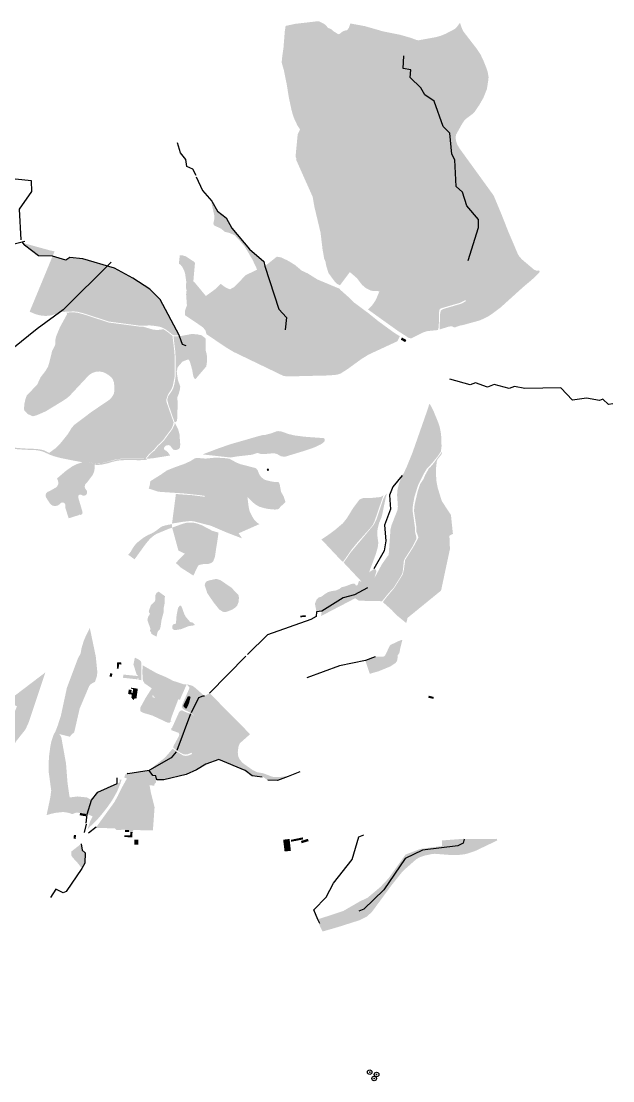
# Model space of a CAD drawing. Header units: metres. Extents: x 372109 to 376137, y 236217 to 239160.
# Drawn here: x 374580 to 376137, y 236217 to 239006 of the extents above; entities that cross this region are included whole.
import ezdxf

# ---------------------------------------------------------------- set-up
doc = ezdxf.new("R2010")
doc.units = ezdxf.units.M
doc.header["$MEASUREMENT"] = 0
doc.header["$PDMODE"] = 32
doc.header["$PDSIZE"] = 12
for name, color, linetype, lineweight, true_color in [('Buildings', 30, 'Continuous', 25, 0xff7f00), ('Natural ... Trees', 96, 'Continuous', 25, 0x008000), ('Natural ... Water', 176, 'Continuous', 25, 0x000080), ('Natural ... Woodland', 96, 'Continuous', 25, 0x008000), ('Paths ... Roads', 56, 'Continuous', 25, 0x808000), ('Services ... Water Lines', 5, 'Continuous', 25, 0x0000ff)]:
    doc.layers.add(name, color=color, linetype=linetype, lineweight=lineweight, true_color=true_color)

msp = doc.modelspace()

# ---------------------------------------------------------------- hatches: boundary and pattern name
at = {"layer": 'Buildings', "transparency": 33554687}
for points in [[(375593.4, 238166.7), (375590.3, 238161.1), (375578.6, 238167.6), (375581.7, 238173.2)], [(375231.8, 237822.8), (375226.5, 237822.2), (375226, 237827.5), (375231.2, 237828.1)], [(375328.6, 237442.4), (375329, 237438.1), (375314.4, 237436.7), (375314, 237440.9)], [(374837, 237312.8), (374836.3, 237301.1), (374831.3, 237301.4), (374832.3, 237318.3), (374843.4, 237317.7), (374843.1, 237312.4)], [(374818.8, 237280.1), (374812.7, 237280.5), (374813.2, 237289.1), (374819.3, 237288.7)], [(374886.2, 237273.4), (374847.6, 237277.5), (374848.5, 237286), (374887, 237282.1)], [(374869.4, 237238.3), (374872.8, 237237.8), (374874.2, 237247.9), (374868.3, 237248.7), (374868.7, 237251.4), (374886.6, 237248.8), (374882.9, 237222.7), (374878.5, 237223.3), (374875, 237218.7), (374869.7, 237225.3), (374870.7, 237233.3), (374861.1, 237234.7), (374862.8, 237246.5), (374870.5, 237245.5)], [(375652.1, 237230.5), (375665.7, 237227), (375664.4, 237221.9), (375650.9, 237225.1)], [(374734.9, 236921.9), (374750.8, 236918.9), (374749.6, 236912.8), (374733.5, 236915.8)], [(374866.4, 236862.9), (374866.8, 236871.8), (374872.7, 236871.5), (374872.1, 236857.6), (374851.4, 236858.2), (374851.5, 236863.2)], [(374852.6, 236871.8), (374852.7, 236877.2), (374863.3, 236877), (374863.2, 236871.6)], [(374723, 236853.4), (374717.5, 236853.9), (374718.4, 236863.7), (374723.9, 236863.2)], [(374877.6, 236851.8), (374888.3, 236851.5), (374887.9, 236837.8), (374877.1, 236838.2)], [(375286, 236853.4), (375289.4, 236822.1), (375272.8, 236820.2), (375269.1, 236851.2)], [(375289.3, 236850.9), (375320.7, 236857.5), (375322.1, 236852.1), (375290, 236845.9)], [(375336.1, 236847.5), (375317.7, 236841.9), (375315.9, 236848), (375334.3, 236853.6)]]:
    msp.add_hatch(color=256, dxfattribs=at).paths.add_polyline_path(points, flags=0)
at = {"layer": 'Natural ... Water', "transparency": 33554687}
for points in [[(375495.3, 237555.4), (375508.1, 237564), (375509.6, 237564.5), (375512.8, 237562.2), (375514.6, 237558), (375509.2, 237539.7), (375500.3, 237504.3), (375474.4, 237538.7), (375474.9, 237541.5)], [(374983.6, 237402.8), (374979.4, 237405), (374977.8, 237407.2), (374977.5, 237414.5), (374979.6, 237417.8), (374986.9, 237420.5), (374988.7, 237442.9), (374992.5, 237461.7), (374996.7, 237466.9), (375000.3, 237467.5), (375003.7, 237460.4), (375008.9, 237444.9), (375013, 237437.8), (375023.5, 237425.4), (375025.9, 237423.7), (375029.5, 237423.2), (375032.3, 237421.8), (375035.3, 237418.8), (375036.4, 237416.5), (375034.7, 237415.5), (375020.4, 237413.5), (375000, 237405.4)], [(375012.7, 237196.3), (375007.3, 237201.3), (375006.5, 237205.5), (375017.5, 237227.7), (375020.1, 237229), (375023.5, 237228.8), (375025.2, 237227.7), (375025.3, 237226), (375021, 237209.6), (375015.6, 237197.4)]]:
    msp.add_hatch(color=256, dxfattribs=at).paths.add_polyline_path(points, flags=0)
h = msp.add_hatch(color=256, dxfattribs=at)
h.paths.add_polyline_path([(374993.1, 237221.1), (374975.1, 237173.4), (374972.7, 237164.2), (374974.8, 237163.1), (374974.1, 237161.5), (374971.9, 237162.4), (374970.8, 237159.3), (374965.8, 237159), (374924.5, 237178.3), (374901.9, 237184.9), (374893.7, 237188.7), (374893.4, 237199.3), (374907.2, 237224.7), (374923.2, 237249.8), (374927.4, 237256.2), (374933.3, 237257.4), (374970.7, 237242.6), (374996.3, 237233.9), (374996.7, 237230.4)], flags=0)
h.paths.add_polyline_path([(374925.9, 237225.9), (374923, 237217.5), (374923.4, 237213.4), (374922.3, 237210.5), (374921, 237207.7), (374916.1, 237204), (374915.8, 237200.3), (374929.9, 237194), (374935.5, 237193.5), (374940.4, 237190.8), (374945.7, 237189.9), (374952.7, 237186.6), (374956.6, 237186.5), (374960.3, 237188.1), (374964.3, 237196.3), (374971.5, 237220.9), (374976.2, 237222.1), (374977.5, 237224.2), (374977.4, 237226.1), (374975.5, 237227.5), (374970.4, 237227.7), (374961, 237231.7), (374961.1, 237235.4), (374957.3, 237236.9), (374954.7, 237234.1), (374944.1, 237238.5), (374937.2, 237240.2), (374936.4, 237242.7), (374934.8, 237243.6), (374933.6, 237243.5), (374932, 237241.7), (374930.5, 237234.3), (374926.9, 237231.3), (374925.5, 237231.3), (374924.9, 237229.6)], flags=0)
at = {"layer": 'Natural ... Woodland', "transparency": 33554687}
for points in [[(375808.7, 238849.4), (375805.2, 238827), (375796.1, 238804.4), (375785.7, 238786), (375772.4, 238766.5), (375769.8, 238763.6), (375749.5, 238748.4), (375746.8, 238745.7), (375738.8, 238733.7), (375724, 238707), (375722.9, 238698.7), (375724.3, 238689.6), (375727.4, 238680.7), (375733.8, 238670.2), (375823.1, 238546.9), (375844.3, 238496), (375861.3, 238452.7), (375886.1, 238394.4), (375889.4, 238388.2), (375897, 238379.3), (375929.8, 238351.5), (375935.8, 238349.2), (375939.9, 238349), (375942.7, 238349.9), (375944, 238346.3), (375942.7, 238343.5), (375924.3, 238325.9), (375900.7, 238306), (375841.5, 238252.5), (375820.1, 238236.4), (375806.7, 238227.6), (375786.8, 238218.3), (375742.6, 238206.1), (375735.6, 238205), (375721.7, 238200.1), (375719.2, 238199.8), (375712.4, 238203.1), (375703.3, 238201.5), (375680.9, 238194.3), (375681.9, 238234.2), (375683.8, 238243.4), (375687.8, 238247.1), (375690.5, 238248.3), (375739, 238262.6), (375749.3, 238268.5), (375749.6, 238270.1), (375748.9, 238271.7), (375734.8, 238264.6), (375686.7, 238250.7), (375683.2, 238249.3), (375680.8, 238247.1), (375679.7, 238244.7), (375679.2, 238215.7), (375678, 238198.3), (375676.6, 238192.9), (375648.6, 238190.1), (375637.6, 238186.7), (375606, 238170.8), (375600.1, 238172.2), (375596.8, 238173.3), (375596.9, 238174), (375572.1, 238189.8), (375492.3, 238247), (375503.6, 238258.5), (375510.4, 238268.2), (375515.3, 238277.5), (375522.4, 238295), (375502.5, 238296.2), (375498.7, 238297.2), (375486.6, 238303.3), (375476.4, 238312.2), (375463.3, 238329.4), (375444.7, 238345.5), (375418.4, 238310.6), (375410.9, 238314.3), (375403.6, 238322.1), (375388.3, 238343), (375381.9, 238364.2), (375380.9, 238371.7), (375377, 238381.2), (375372.6, 238406.5), (375367.5, 238449.4), (375351.2, 238517.7), (375346.9, 238543.2), (375302.9, 238641.9), (375304, 238643.8), (375301.7, 238649.9), (375307.3, 238707.9), (375313.2, 238720.4), (375312.5, 238722.6), (375307, 238730.7), (375299.1, 238747.3), (375294.8, 238758.6), (375291, 238772.5), (375283.9, 238805.6), (375278.7, 238838.7), (375271.2, 238875.8), (375265.4, 238896.1), (375265.7, 238905.5), (375270.1, 238937.5), (375273.3, 238978.6), (375275.3, 238991.7), (375276.2, 238993.6), (375300.8, 238998.9), (375361, 239005.9), (375364.6, 239005), (375377.4, 238998.4), (375382.2, 238994.4), (375386.7, 238988.6), (375397.6, 238983.8), (375399.7, 238980.8), (375412.3, 238972.6), (375413.9, 238971.7), (375417.9, 238972.6), (375425.9, 238979.1), (375433, 238981.6), (375437.4, 238982.2), (375441.8, 238988), (375446, 238999.9), (375484.8, 238992.7), (375531.2, 238979.3), (375575.8, 238970.4), (375604.7, 238962.1), (375621.1, 238956.1), (375625.9, 238955.7), (375671.9, 238964.1), (375683.5, 238967.4), (375696.4, 238972.6), (375721.2, 238985.6), (375726.8, 238991.4), (375734.5, 239001.8), (375738.3, 238989.7), (375743.6, 238978.6), (375778.3, 238933.6), (375788.7, 238917.9), (375796.7, 238901), (375803.8, 238883.2), (375807.6, 238871.3), (375809.7, 238858.7)], [(375220.9, 238360.8), (375252.3, 238386), (375263.7, 238384), (375279.9, 238376.4), (375290.5, 238370.2), (375300.1, 238364.3), (375318, 238349.2), (375333.3, 238342.2), (375359.3, 238326), (375418, 238301.4), (375419.2, 238299.1), (375441.7, 238279.1), (375456.7, 238264.6), (375494.4, 238236.6), (375519.3, 238216.4), (375561.5, 238185.6), (375576.1, 238176.6), (375569.5, 238163.3), (375494.2, 238128.4), (375474.6, 238116.3), (375437.8, 238089.5), (375419.8, 238078.1), (375409.8, 238075.2), (375389.3, 238073.4), (375279.5, 238070.7), (375270.5, 238072.1), (375264.5, 238074.7), (375137.5, 238135.9), (375118.4, 238147.5), (375069.3, 238180.6), (375068, 238180.6), (375064.5, 238191.8), (375059.4, 238198.2), (375054.7, 238202.4), (375010.6, 238232.1), (375011.2, 238235.2), (375011, 238244.6), (375015.8, 238257.7), (375013.7, 238287), (375014.9, 238297), (375013, 238306), (375014.2, 238319.6), (375011.1, 238341.4), (375008, 238350.6), (375003.4, 238359.3), (374999.1, 238364.6), (374994.6, 238367.4), (374997.1, 238389.8), (375003.7, 238389.7), (375013, 238386.9), (375034.1, 238373), (375037, 238369.4), (375032.7, 238320.8), (375034.8, 238319.9), (375065.7, 238282.5), (375091.8, 238301.5), (375104.7, 238314.4), (375118.4, 238304.4), (375129.1, 238300.1), (375140.8, 238306.4), (375170.3, 238337.3), (375200.7, 238351.9), (375188.7, 238377.5), (375168.5, 238411.8), (375154.1, 238429), (375141.9, 238441.9), (375129.1, 238448.1), (375115.5, 238451.5), (375106.6, 238459.1), (375086.8, 238468.8), (375085.8, 238471.6), (375085.7, 238475.4), (375087.8, 238484.5), (375088.2, 238492.9), (375080.8, 238525.8), (375081.5, 238532.1), (375096.3, 238506.2), (375119.1, 238488.5), (375133.7, 238460.8), (375180.3, 238406.1), (375217.8, 238373.2)], [(374662.2, 238387.1), (374625.3, 238388.5), (374588.5, 238416.2), (374583.3, 238422.4), (374656.7, 238402.2), (374667.6, 238400)], [(374662.2, 238387.1), (374697.2, 238376.8), (374707.7, 238383.7), (374741.9, 238380.7), (374825.5, 238355.8), (374873.9, 238329.8), (374918.2, 238300.8), (374945.4, 238273), (374995.6, 238179.8), (374985.5, 238178.5), (374978.9, 238179.8), (374967.9, 238188.8), (374957.9, 238195.8), (374951.5, 238199.2), (374944.4, 238201.5), (374931.2, 238203.8), (374919.2, 238205), (374891.5, 238204.4), (374810.8, 238215.2), (374744.6, 238236.7), (374728.7, 238240.8), (374718.3, 238242), (374692.4, 238240.7), (374686.2, 238241.2), (374681.2, 238240.1), (374670.4, 238235.3), (374660.6, 238232.1), (374653.4, 238230.6), (374643.6, 238230.1), (374633.8, 238230.7), (374623.6, 238232.9), (374614.3, 238235.9), (374601.9, 238241.3)], [(374977.8, 238177.6), (374982.9, 238134.8), (374983.7, 238116.2), (374983.3, 238080.4), (374983.9, 238072.5), (374978.5, 238045.1), (374974.2, 238035.5), (374966.6, 238024.3), (374961.5, 238010.2), (374961.6, 238006), (374963.3, 238000), (374980.7, 237950.3), (374980.1, 237944.7), (374975.3, 237933.1), (374952.3, 237902.2), (374938.1, 237888.8), (374929.6, 237878.3), (374915.5, 237865.7), (374906.4, 237853.9), (374841.5, 237854), (374827.2, 237851.9), (374791.8, 237842.3), (374778.5, 237841.4), (374769.8, 237842.3), (374671.9, 237861.9), (374661.8, 237864.9), (374652.8, 237869.2), (374669.3, 237881.2), (374681.1, 237892.4), (374702.4, 237918.9), (374712.8, 237935.8), (374719.3, 237943.1), (374764.8, 237977.5), (374811.2, 238008.9), (374815.8, 238013.2), (374820.8, 238020), (374823.5, 238025.7), (374824.8, 238031.7), (374824.8, 238046), (374823.5, 238055.8), (374820.6, 238063.5), (374816.6, 238068.9), (374808.6, 238075.3), (374796.5, 238081.7), (374785.9, 238083.9), (374775.9, 238083.1), (374766.4, 238079.9), (374758.2, 238074.4), (374707.5, 238020.1), (374701.3, 238014.6), (374691.1, 238007.5), (374644.4, 237979), (374620.6, 237968.6), (374610.4, 237965.8), (374596.6, 237972), (374588.5, 237980.3), (374587, 237985.4), (374588.3, 238000), (374591.5, 238013), (374594.4, 238020.5), (374622, 238049.7), (374630.7, 238068.5), (374642.8, 238084.1), (374650.2, 238096.2), (374653.5, 238106.7), (374661.2, 238138.3), (374666.9, 238148.7), (374669.8, 238156), (374669.9, 238167.9), (374671.4, 238175.5), (374681.3, 238199.7), (374700.1, 238234.2), (374700.1, 238236.3), (374698, 238238.8), (374718.2, 238239.5), (374728.3, 238238.4), (374743.9, 238234.3), (374810.2, 238212.7), (374891.4, 238201.9), (374899.4, 238202.1), (374926, 238194.3), (374931.3, 238193.5), (374940, 238193.1), (374954.3, 238195), (374966.4, 238186.8)], [(374996.5, 238177.2), (375001.4, 238177.4), (375028.1, 238182.5), (375043.3, 238181.6), (375054.6, 238178.9), (375064, 238171.7), (375065, 238169.8), (375065.5, 238137.6), (375067.8, 238129.8), (375069, 238120.5), (375068.2, 238106.4), (375066.8, 238097.2), (375038.2, 238063.6), (375035.5, 238065.2), (375032.7, 238070.9), (375029.6, 238088.6), (375023.7, 238109.5), (375021, 238114.5), (375016, 238114.5), (375004.3, 238109.9), (374991.7, 238095.4), (374989.1, 238084.4), (374989.6, 238078.6), (374992.2, 238060.9), (374998.3, 238044.4), (374997.5, 238037.4), (374994.9, 238026.6), (374991.2, 238017.4), (374990.5, 238012.9), (374991.7, 238001.7), (374990, 237954.5), (374987.3, 237951.3), (374983.4, 237949.8), (374992.7, 237931.6), (374996.2, 237919.3), (374998.3, 237891.5), (374997.3, 237883.8), (374994.9, 237880.3), (374992.1, 237878.5), (374987.9, 237877.4), (374983, 237877.4), (374979.7, 237878.2), (374971.6, 237888.5), (374967.6, 237890), (374962.5, 237889.6), (374959.4, 237888), (374957, 237885.4), (374955.7, 237882.4), (374955.8, 237879.4), (374957.6, 237876.9), (374961.4, 237875), (374966, 237871.1), (374971.6, 237862.6), (374924.7, 237855.1), (374909.1, 237854.1), (374920, 237867.2), (374930.4, 237875.4), (374939.9, 237887.1), (374954.2, 237900.6), (374977.4, 237931.8), (374983.2, 237944.1), (374983.4, 237950.1), (374967, 237997.5), (374964.3, 238008.3), (374964.8, 238012.7), (374966.7, 238018.8), (374977.7, 238035.1), (374981, 238043.2), (374983.7, 238054), (374986.3, 238072.2), (374985.8, 238080.6), (374986.2, 238116.2), (374985.4, 238135), (374980.4, 238176.7), (374985.7, 238176)], [(375495.3, 237555.4), (375474.9, 237541.5), (375474.4, 237538.7), (375500.3, 237504.3), (375509.2, 237539.7), (375528.4, 237575.4), (375542.2, 237595.4), (375545, 237598.3), (375546.9, 237602.4), (375551.6, 237668.8), (375554.8, 237680.6), (375569.8, 237718.6), (375571, 237728), (375568.9, 237758.5), (375569.6, 237770.4), (375574.1, 237789.5), (375582.4, 237810), (375583.3, 237812.4), (375585.6, 237814.5), (375594.3, 237832.7), (375610, 237871.8), (375650.1, 237986.4), (375653.8, 237999.1), (375657.4, 237994.1), (375665.2, 237978.7), (375677.4, 237948.9), (375681, 237937.5), (375683.6, 237925.4), (375685.2, 237911.1), (375685.9, 237887.3), (375684.5, 237874.9), (375685, 237874.4), (375675.3, 237859.8), (375661.5, 237843.1), (375646.3, 237826.6), (375639.3, 237814.7), (375624.2, 237784.9), (375614.6, 237753.9), (375610.5, 237731.3), (375609.6, 237718.7), (375616, 237672.5), (375615.9, 237662.9), (375619.7, 237648), (375619.8, 237645.2), (375619.1, 237642.3), (375608.9, 237621.8), (375587.8, 237588.7), (375586.8, 237585.7), (375583.7, 237556), (375580.4, 237547.4), (375560.1, 237514.9), (375546.6, 237500.2), (375529.5, 237479.1), (375468.6, 237480.4), (375458.7, 237486.9), (375368.9, 237440.1), (375370.7, 237452.8), (375356.7, 237451.3), (375353, 237471.1), (375353.2, 237474), (375356.6, 237482.5), (375362.2, 237488.9), (375369.8, 237491), (375380.3, 237498.8), (375387.5, 237503.1), (375397.3, 237505.9), (375408.5, 237507.5), (375417.8, 237511.7), (375423.1, 237516.1), (375432.5, 237518.1), (375446.8, 237523.7), (375453.6, 237525.5), (375455.8, 237525.4), (375457.5, 237524.6), (375460.2, 237521.3), (375462.9, 237520.2), (375465.1, 237522.2), (375468.7, 237532.7), (375476.1, 237529.9), (375428.4, 237580.6), (375445.9, 237606.4), (375507.7, 237680.3), (375514.5, 237694.3), (375531.8, 237746), (375536.7, 237756.4), (375542.6, 237763.2), (375538.8, 237751.3), (375530.9, 237712), (375527.6, 237699.1), (375521.4, 237684.8), (375517.5, 237668.7), (375516.5, 237655.2), (375519.5, 237632.8), (375517.9, 237620.5), (375513, 237603.2)], [(375056.9, 237865.5), (375101.2, 237882.3), (375131, 237892.5), (375206.3, 237914.2), (375215.2, 237916.3), (375221.7, 237916.8), (375237.9, 237921.1), (375250.4, 237925.8), (375255.5, 237926.9), (375263.2, 237926.2), (375284.5, 237918.8), (375300.2, 237915.3), (375325.8, 237912), (375375.2, 237908.4), (375377.4, 237907.2), (375378.6, 237905.2), (375378, 237900.2), (375374.6, 237896.4), (375368, 237891.9), (375352.5, 237884.4), (375329.4, 237876.3), (375273.3, 237859.2), (375263.1, 237860.8), (375253.5, 237866.3), (375245.2, 237868.7), (375217.5, 237866.2), (375210.1, 237866.8), (375202.9, 237869), (375199.9, 237869), (375187.1, 237864.7), (375145.5, 237859.9), (375130.4, 237857.3)], [(375686.9, 237872.1), (375687.6, 237871.3), (375685.6, 237865.4), (375675.4, 237852.5), (375673.6, 237848.3), (375671, 237826.4), (375671.9, 237802.4), (375672.7, 237793.9), (375675.9, 237777.2), (375686.5, 237742.8), (375710.6, 237706.3), (375715.8, 237656.4), (375706.6, 237651.4), (375708, 237616.3), (375684.6, 237507), (375596, 237434.8), (375595.2, 237428.9), (375592.8, 237421.7), (375567.5, 237442.4), (375555, 237455.7), (375531.4, 237476.9), (375542.1, 237490.8), (375561.4, 237513.7), (375583.2, 237548.5), (375586.7, 237561), (375590.2, 237587.8), (375611.4, 237621.2), (375624.4, 237645.2), (375624.4, 237649), (375619.8, 237662), (375619.3, 237676.4), (375613.4, 237716.8), (375615, 237733.2), (375623.4, 237769.3), (375629.4, 237787.1), (375638.1, 237800), (375643.1, 237811.6), (375652.6, 237828.8), (375656.3, 237832), (375665.1, 237842.3)], [(374741.4, 237844.9), (374772.6, 237839), (374773.3, 237832.3), (374772.1, 237821.7), (374768.1, 237811.8), (374752.5, 237790.8), (374749.1, 237787.7), (374747.6, 237784.7), (374746.9, 237781), (374747.4, 237777.4), (374748.8, 237774.4), (374752.2, 237770.4), (374753.3, 237767.5), (374753.3, 237764.1), (374752.1, 237761.1), (374749.2, 237758.2), (374744.9, 237756.9), (374742.4, 237757.1), (374736.7, 237759.9), (374734.1, 237759.8), (374731.2, 237758.2), (374729.8, 237755.7), (374729.8, 237752.1), (374741.1, 237713.8), (374740.5, 237709.1), (374736.9, 237706.3), (374731.9, 237706.7), (374732.5, 237706.1), (374704.6, 237697.3), (374696.2, 237724.2), (374695.7, 237733.6), (374693.7, 237737), (374690.7, 237738.8), (374687, 237739), (374683.8, 237737.7), (374679.8, 237733.4), (374674.4, 237730.5), (374668.4, 237729.5), (374662.1, 237730.9), (374658.3, 237733.2), (374655.6, 237736), (374645.3, 237751.9), (374644.1, 237755.5), (374644.3, 237760.1), (374645.9, 237763.9), (374648.8, 237766.8), (374654.3, 237768.9), (374670.7, 237778.2), (374674.7, 237782), (374676.9, 237786.5), (374677.5, 237791.3), (374676.8, 237795.2), (374674.1, 237802.4), (374697.7, 237822.5), (374713.7, 237833.7), (374726.6, 237840.3)], [(375275.4, 237740.1), (375263, 237728.7), (375257.1, 237722.2), (375254.2, 237720.9), (375247.6, 237720.3), (375231.8, 237721.7), (375221.7, 237723.5), (375206, 237727.9), (375193.9, 237735.3), (375175, 237753.1), (375178.2, 237727.9), (375179.9, 237719.1), (375181.8, 237714.1), (375188.5, 237700.7), (375193.1, 237693.5), (375198.6, 237687.5), (375206.3, 237681.9), (375151.9, 237657.8), (375157.9, 237649.2), (375160, 237644.8), (375122.3, 237659.2), (375079.3, 237677.6), (375035.1, 237689.1), (375027.7, 237690.2), (375022.6, 237690), (375005.9, 237688.2), (374976.6, 237683.5), (374986.8, 237761.3), (375028.4, 237758.3), (375063.2, 237754), (375063.1, 237755.3), (375061.3, 237756.5), (375051.5, 237758), (375006.6, 237762.8), (374940.4, 237767.3), (374915.5, 237775.5), (374919, 237789), (374919.2, 237794.8), (374946.2, 237811.6), (374962.8, 237823.1), (374982.8, 237831.2), (375011.2, 237841.4), (375025.2, 237848), (375037.3, 237855.5), (375044, 237856.2), (375064.8, 237854.5), (375090.3, 237857), (375112.6, 237856.1), (375127.4, 237854.2), (375146.1, 237844.1), (375156.5, 237839.9), (375196.3, 237829.6), (375199.3, 237827.3), (375202.1, 237823.7), (375205.8, 237813.8), (375208.9, 237808.9), (375213.3, 237804.1), (375218.9, 237799.8), (375223.5, 237797.8), (375234.9, 237794.9), (375244.5, 237793.3), (375256.8, 237792.5), (375258.4, 237790.5), (375260.1, 237786), (375263.7, 237766.5), (375270.5, 237754.9)], [(375426.6, 237582.4), (375417.8, 237590.6), (375369.9, 237641.6), (375385.5, 237651.9), (375406.3, 237667.3), (375426.4, 237684.5), (375437.3, 237698.3), (375453.3, 237724.5), (375470, 237746.7), (375474.3, 237748.9), (375481.6, 237750.9), (375499.3, 237750.7), (375525.8, 237753.3), (375533.1, 237758.2), (375509.9, 237690.5), (375505.3, 237680.3), (375497, 237670), (375464.1, 237633.2), (375449.4, 237615.2)], [(374976.9, 237672.8), (374965.9, 237668.8), (374937.4, 237657), (374933.4, 237654.8), (374930.2, 237652.8), (374927.2, 237650.6), (374921.7, 237646), (374916, 237640.2), (374909.3, 237632.4), (374905, 237626.7), (374878, 237589.3), (374861.3, 237601.4), (374867.4, 237608.5), (374872.3, 237616.9), (374876.1, 237623), (374878, 237625.6), (374880.5, 237628.4), (374885.6, 237633.7), (374891.2, 237638.3), (374896.7, 237642.6), (374899.2, 237644.5), (374899.7, 237644.8), (374901.2, 237646.1), (374905.1, 237648.5), (374913.4, 237653.3), (374923.3, 237657.6), (374931.8, 237662.5), (374937, 237666.3), (374943.8, 237671.7), (374947.9, 237674.7), (374952.6, 237676.7), (374958.6, 237678.4), (374965.8, 237680.1), (374976.3, 237682)], [(374976.9, 237672.8), (375003.4, 237682.5), (375015.1, 237685.7), (375020.5, 237686.2), (375027.8, 237686.2), (375033, 237685.7), (375037.1, 237684.9), (375042, 237683.6), (375046.9, 237682.1), (375053.7, 237679.5), (375059.9, 237676.6), (375066.9, 237672.6), (375082.9, 237664.4), (375092.6, 237661.5), (375099, 237659.4), (375095.5, 237635), (375091.8, 237611.8), (375090.7, 237603.5), (375089.5, 237595.7), (375087.7, 237590.9), (375085.4, 237585.3), (375084.7, 237584.1), (375083.8, 237583), (375080.8, 237580.4), (375079.8, 237580), (375077.6, 237578.9), (375073, 237577.4), (375061.5, 237577), (375056.8, 237576.4), (375050.2, 237575), (375048.4, 237574.5), (375045.8, 237573.3), (375032.7, 237546.6), (375000, 237567.4), (374987, 237579.5), (374994.8, 237588.9), (375010.3, 237604.3), (374993.5, 237612.3)], [(375067.6, 237531.4), (375073.6, 237533.6), (375091.8, 237537.6), (375095.7, 237537.2), (375104.4, 237534.3), (375132.7, 237514.9), (375150.8, 237496.2), (375151.8, 237494.2), (375152.7, 237488.1), (375151.6, 237476.5), (375147.6, 237466.5), (375141.7, 237461.2), (375132.8, 237455.8), (375117.1, 237450.3), (375113.1, 237450.5), (375109.4, 237451.9), (375100.8, 237457.4), (375086.3, 237475.5), (375069.3, 237500.5), (375062.6, 237521.4), (375063.9, 237526.7)], [(374941.5, 237504.2), (374958.6, 237491.9), (374957, 237487.5), (374957.5, 237474.9), (374954.5, 237459.8), (374954.8, 237451.6), (374948.9, 237428.5), (374946.5, 237411.8), (374944.8, 237405.2), (374940.1, 237401), (374938.6, 237397.9), (374935.8, 237386), (374922.5, 237392.9), (374922, 237396.2), (374918.7, 237401.1), (374919.7, 237406.9), (374911.8, 237429.2), (374913.5, 237437.6), (374918.1, 237444.6), (374918.4, 237446.1), (374915.4, 237450.7), (374916, 237454.8), (374920.7, 237467.7), (374922.3, 237470.3), (374925.5, 237472.6), (374931.2, 237478.7), (374932.8, 237483.1), (374932.7, 237494.9), (374936.1, 237501.2)], [(374753.6, 236918.4), (374750.9, 236919.4), (374750.7, 236918.5), (374743, 236920), (374743.3, 236921.8), (374739.5, 236922.5), (374739.1, 236920.6), (374732.8, 236922), (374723.2, 236922.1), (374714, 236918.5), (374706.6, 236921.4), (374695.2, 236923.7), (374688.3, 236924), (374671.3, 236922.2), (374658.1, 236919.4), (374646.5, 236915.8), (374656.3, 236962.6), (374658.7, 236980.7), (374651.6, 237033.2), (374651.9, 237053.7), (374653.2, 237072.7), (374656.4, 237097.2), (374658.9, 237109.2), (374665, 237128.1), (374669.9, 237136.3), (374675.9, 237152.1), (374683.9, 237176.5), (374699.9, 237250.9), (374728.9, 237328.4), (374736.2, 237341.7), (374738.5, 237355.4), (374743.8, 237373.2), (374749.5, 237387.1), (374760.3, 237408.7), (374775.9, 237333.9), (374779.8, 237294.9), (374779.5, 237283.7), (374774, 237266.9), (374763.3, 237261.2), (374758.9, 237256.4), (374733.6, 237196.6), (374719.2, 237133.7), (374712.3, 237128.3), (374707.8, 237122.3), (374680.3, 237129.4), (374685.2, 237121.4), (374697.6, 237052.3), (374701.7, 237000), (374707.2, 236962.4), (374727.5, 236965.1), (374753, 236962.5), (374764.5, 236955.6), (374781.7, 236976.7), (374832.1, 236999), (374837.3, 237001.4), (374838.4, 237002.9), (374838.9, 237007.3), (374837.8, 237009.4), (374843.8, 237009.1), (374841, 237000), (374831.9, 236977.6), (374819.1, 236955.1), (374807.4, 236938.1), (374793.2, 236919.9), (374782.5, 236907.3), (374767.9, 236892), (374761.3, 236886.5), (374754, 236877.9), (374760.7, 236898.3), (374767.8, 236912.7)], [(375485.5, 237322.7), (375510.8, 237333), (375529, 237332.7), (375535.2, 237333.8), (375538.5, 237338.2), (375549.7, 237362.1), (375551.8, 237364), (375572.2, 237374), (375580.3, 237376.9), (375582.8, 237376.9), (375577.3, 237355.4), (375574.9, 237342.5), (375570.6, 237336.7), (375569.7, 237325.1), (375568.6, 237321.7), (375565, 237316.6), (375551.5, 237307.5), (375521.1, 237295), (375496.9, 237287.9)], [(374878.9, 237330.7), (374891.7, 237323.9), (374894, 237321.5), (374896.2, 237317), (374895.9, 237271.1), (374888.1, 237272.7), (374888.5, 237275), (374886.5, 237277.2), (374887.2, 237283.7), (374884.4, 237284), (374875, 237312.4)], [(374559.6, 237096), (374547.4, 237102.8), (374531.9, 237112.7), (374568.6, 237202.5), (374541.6, 237214.3), (374643.4, 237291.7), (374599.9, 237161.2), (374591, 237141.6), (374565.5, 237109.3)], [(374993.1, 237221.1), (374996.7, 237230.4), (374996.3, 237233.9), (374970.7, 237242.6), (374933.3, 237257.4), (374927.4, 237256.2), (374923.2, 237249.8), (374904.3, 237262.9), (374900.5, 237269.4), (374899.5, 237274.2), (374898.5, 237293.5), (374899.6, 237310.3), (374935.6, 237289.8), (374959.9, 237279.5), (374979.7, 237269.4), (375008.4, 237260.2), (375015.3, 237260.4), (374997.4, 237219.7)], [(374925.9, 237225.9), (374931.2, 237225.3), (374931.5, 237226.7), (374928.2, 237227.9), (374927.5, 237229.1), (374928, 237230.7), (374926.9, 237231.3), (374930.5, 237234.3), (374932, 237241.7), (374933.6, 237243.5), (374934.8, 237243.6), (374936.4, 237242.7), (374937.2, 237240.2), (374944.1, 237238.5), (374954.7, 237234.1), (374957.3, 237236.9), (374961.1, 237235.4), (374961, 237231.7), (374970.4, 237227.7), (374975.5, 237227.5), (374977.4, 237226.1), (374977.5, 237224.2), (374976.2, 237222.1), (374971.5, 237220.9), (374964.3, 237196.3), (374960.3, 237188.1), (374956.6, 237186.5), (374952.7, 237186.6), (374945.7, 237189.9), (374940.4, 237190.8), (374935.5, 237193.5), (374929.9, 237194), (374915.8, 237200.3), (374916.1, 237204), (374921, 237207.7), (374922.3, 237210.5), (374923.4, 237213.4), (374923, 237217.5)], [(374926.2, 237019.9), (374926.8, 237019), (374931.7, 237017.8), (374933.4, 237016.1), (374934.4, 237001.6), (374930.8, 236998.7), (374929.8, 236993.2), (374917.4, 236995), (374921.3, 236973.8), (374930.7, 236936.2), (374926.3, 236876), (374875.3, 236876.6), (374872.9, 236873.6), (374872.7, 236871.5), (374863.2, 236871.6), (374863.3, 236877), (374843.3, 236877.5), (374843.3, 236876.6), (374830.4, 236876.8), (374825.7, 236881.4), (374778.1, 236882), (374777.1, 236884.2), (374824.6, 236949.8), (374833.9, 236966.5), (374844, 236987.3), (374858, 237012.5), (374850.7, 237014.9), (374853.3, 237022.1), (374855, 237023.9), (374860.7, 237025), (374916.6, 237033.4)], [(374739.6, 236775.8), (374728.6, 236789.6), (374714.7, 236804.8), (374712.2, 236809), (374711.4, 236811.9), (374711.2, 236818.8), (374711.2, 236819.9), (374737.4, 236840.3), (374740.4, 236823.6), (374748.1, 236816.9), (374747.3, 236789.7)], [(375362.8, 236630.3), (375365.2, 236630.9), (375360.1, 236641.5), (375427.5, 236663.8), (375470.9, 236688.8), (375491.3, 236698.6), (375525.2, 236726.9), (375546.4, 236749.6), (375591.1, 236812.2), (375630, 236827), (375686.8, 236834.6), (375687.2, 236849.3), (375742.9, 236853.6), (375816.9, 236852.7), (375831.4, 236853.6), (375832.3, 236849.2), (375773.1, 236821), (375754.2, 236814.7), (375745.2, 236812.7), (375730.7, 236811.2), (375707.5, 236811.2), (375668.1, 236814.2), (375661.1, 236813.7), (375641.7, 236809.5), (375628.6, 236805), (375620.1, 236800.4), (375592.4, 236776.1), (375581.5, 236765.4), (375554.7, 236731.9), (375502.7, 236661.2), (375489.3, 236648.9), (375470.9, 236639.6), (375414, 236621.5), (375372.9, 236609.6)]]:
    msp.add_hatch(color=256, dxfattribs=at).paths.add_polyline_path(points, flags=0)
h = msp.add_hatch(color=256, dxfattribs=at)
h.paths.add_polyline_path([(374926.2, 237019.9), (374917.5, 237034), (374917.1, 237034.8), (374923.7, 237040.3), (374958, 237067.2), (374978.2, 237090.6), (375005.4, 237073.1), (375011.7, 237072), (375016.5, 237072.1), (375022, 237073.6), (375029.7, 237077.2), (375027.3, 237080.2), (375017.7, 237076.1), (375013, 237075.5), (375006.4, 237076.4), (374997.9, 237080.5), (374979.7, 237093.2), (374981.1, 237099.2), (374995.1, 237124.8), (374995.6, 237128.9), (374994.2, 237132.5), (374975.2, 237139.4), (374974.9, 237145.5), (374976.3, 237144.9), (374995.6, 237188), (374998.1, 237190.3), (375001.2, 237191.6), (375003.8, 237191.4), (375015.8, 237185.7), (375026.3, 237183.1), (375028.6, 237182.1), (375032.8, 237178.3), (375033.4, 237179.6), (375026.6, 237185), (375008.8, 237193.3), (375004.8, 237196.5), (375002.2, 237200.3), (375003.8, 237207.5), (375023, 237251.4), (375019, 237255.8), (375016.2, 237260.6), (375030.9, 237256.1), (375038.4, 237250.5), (375057.5, 237233.5), (375058.7, 237231.8), (375057.4, 237229.1), (375061.8, 237229.5), (375075.6, 237237), (375182.1, 237129.1), (375154.6, 237104.6), (375151.4, 237095.5), (375149.6, 237081.8), (375150.8, 237071.2), (375154, 237063.7), (375162.1, 237053.5), (375189.3, 237034.3), (375200.8, 237028.9), (375216.2, 237026.3), (375239, 237017.6), (375244.1, 237016.5), (375259.3, 237016.2), (375281.7, 237018.7), (375282.2, 237017.6), (375254.4, 237007.3), (375228.5, 237007.7), (375214.2, 237018.2), (375214.1, 237015.7), (375187.1, 237019.3), (375168.7, 237033.3), (375099.6, 237062.8), (375065.7, 237050), (375064.2, 237050.9), (375038.3, 237034.9), (375022.8, 237027.5), (375014.7, 237024.7), (374956.1, 237010.4), (374943.8, 237010.1), (374935.8, 237011.9), (374934, 237019)], flags=0)
h.paths.add_polyline_path([(375012.7, 237196.3), (375015.6, 237197.4), (375021, 237209.6), (375025.3, 237226), (375025.2, 237227.7), (375023.5, 237228.8), (375020.1, 237229), (375017.5, 237227.7), (375006.5, 237205.5), (375007.3, 237201.3)], flags=0)
at = {"layer": 'Paths ... Roads', "transparency": 33554687}
msp.add_hatch(color=256, dxfattribs=at).paths.add_polyline_path([(374255.4, 237971.5), (374250.3, 237957.5), (374252.3, 237959.2), (374254.7, 237960.3), (374260.2, 237960.2), (374268.1, 237959.7), (374275.2, 237959.2), (374282.3, 237957.9), (374288.9, 237956.5), (374295.7, 237954.9), (374303.9, 237953), (374311.4, 237951.2), (374317.9, 237949.8), (374326.4, 237948.2), (374333.8, 237947.1), (374341.2, 237945.4), (374350.3, 237943.3), (374356.2, 237941.6), (374362.3, 237939.7), (374371.9, 237936.1), (374383.5, 237931.5), (374396.5, 237925.7), (374402.7, 237922.9), (374408.8, 237919.1), (374415.9, 237913.9), (374425.4, 237907.1), (374429.5, 237903.9), (374435.3, 237900.3), (374438.6, 237898.4), (374443.8, 237896.1), (374449.5, 237894), (374456.2, 237892), (374462.2, 237890.9), (374468.7, 237890.4), (374477.4, 237890.3), (374490.2, 237890.3), (374498.3, 237889.5), (374503.6, 237889.1), (374514.2, 237887.2), (374521.7, 237885.1), (374529.6, 237883.2), (374538.8, 237881.8), (374550.5, 237880.6), (374561.3, 237879.8), (374580.2, 237878.5), (374591.1, 237877.7), (374604.4, 237877.4), (374616.2, 237876.9), (374623, 237876.3), (374634.7, 237873.7), (374640.1, 237871.5), (374647.7, 237868.1), (374657.7, 237863.6), (374666.7, 237860.5), (374675.3, 237858.2), (374683.7, 237856), (374694.2, 237853.9), (374699.9, 237852.7), (374710.6, 237850.5), (374720.2, 237848.6), (374731.3, 237846.7), (374745.6, 237844.1), (374758.1, 237841.3), (374768.6, 237839.1), (374777.1, 237838), (374785, 237838), (374793.5, 237839), (374810.2, 237842.8), (374818.3, 237845.6), (374829.9, 237848.4), (374839.7, 237849.9), (374844.6, 237850.2), (374853.2, 237850.5), (374876.4, 237850.7), (374886.9, 237850.2), (374899.7, 237850.5), (374910.6, 237851.6), (374910.2, 237854.3), (374899.4, 237853.7), (374885.9, 237853.7), (374878.4, 237853.7), (374870.4, 237853.7), (374859.1, 237853.7), (374845.7, 237853.4), (374831.6, 237851.9), (374823, 237849.7), (374810.3, 237846.7), (374794.8, 237842.7), (374785.6, 237841.4), (374780.7, 237841.3), (374776.1, 237841.4), (374768.3, 237842.4), (374759.4, 237844.2), (374749.8, 237846.2), (374736.9, 237848.9), (374725.4, 237851.1), (374713.2, 237853.6), (374701.1, 237856.1), (374686.1, 237859.2), (374672.6, 237862.4), (374661.8, 237866), (374656, 237868.4), (374649.2, 237871.5), (374642.2, 237874.9), (374637.7, 237877), (374631.2, 237878.2), (374622.2, 237879.6), (374606.4, 237880.6), (374591.7, 237881), (374579.3, 237881.8), (374567.1, 237882.8), (374554.7, 237883.8), (374545.9, 237884.7), (374537.3, 237885.5), (374531.9, 237886.5), (374523.7, 237888.2), (374515.7, 237890.2), (374505.3, 237892.3), (374499.6, 237893.4), (374490.2, 237893.8), (374478.9, 237893.7), (374468.7, 237893.9), (374462, 237894.5), (374451.7, 237897.1), (374441.9, 237901.2), (374435.1, 237904.8), (374429.7, 237908.4), (374423.9, 237912.7), (374418.3, 237916.8), (374410.9, 237922), (374403.5, 237926.3), (374397.8, 237929.4), (374395.1, 237930.7), (374389.7, 237932.7), (374384.6, 237934.9), (374377.8, 237937.6), (374368.7, 237940.7), (374360.5, 237943.9), (374353.3, 237946.5), (374347.7, 237948.3), (374342.1, 237949), (374334.5, 237950.5), (374323.5, 237952.5), (374312.5, 237954.6), (374301.8, 237956.9), (374289.4, 237960), (374280.4, 237962), (374273.7, 237963.1), (374266.9, 237964), (374263.7, 237964), (374261, 237964.2), (374258.9, 237964.5), (374257.7, 237965.3), (374256.9, 237966.4), (374255.9, 237968.3)], flags=0)

# ---------------------------------------------------------------- linework, layer by layer
at = {"layer": 'Natural ... Trees'}
for p in [(375496.8, 236239.4), (375508.6, 236222.6), (375514.9, 236233.2)]:
    msp.add_point(p, dxfattribs=at)
at = {"layer": 'Natural ... Water'}
for points in [[(375756.1, 238376.2), (375782.9, 238463.2), (375783.2, 238484), (375752.8, 238519.6), (375741.3, 238556.1), (375724.3, 238570.4), (375720.7, 238641.3), (375712.8, 238656.2), (375707.6, 238711), (375689.9, 238728.3), (375666.3, 238795.7), (375641.8, 238812), (375631.6, 238830.9), (375602.9, 238858), (375604.7, 238877.7), (375584.9, 238881.3), (375587, 238914.6)], [(375040.5, 238599.3), (375031.4, 238616.7), (375015.4, 238623.2), (375012.7, 238642.2), (374998.7, 238659.4), (374991.2, 238685.6)], [(374579.6, 238430.5), (374575.6, 238510.7), (374607.4, 238557.2), (374607, 238585.3), (374530, 238593.2), (374514.7, 238625), (374440, 238640.2)], [(375040, 238596.3), (375056.6, 238560.6), (375081.5, 238532.1), (375096.3, 238506.2), (375119.1, 238488.5), (375133.7, 238460.8), (375180.3, 238406.1), (375217.8, 238373.2), (375220.9, 238360.8), (375257.6, 238247.9), (375277.9, 238225.6), (375274.4, 238193.6)], [(374589.4, 238426.1), (374565, 238419.7), (374535.1, 238414.2), (374510.5, 238410.5), (374478, 238410.6), (374449.3, 238412.1), (374415.8, 238418), (374393.5, 238427), (374363.6, 238444.7)], [(374581.2, 238425.8), (374583.3, 238422.4), (374588.5, 238416.2)], [(375014.1, 238151), (375004.1, 238155), (374996.5, 238177.2), (374995.6, 238179.8), (374945.4, 238273), (374918.2, 238300.8), (374873.9, 238329.8), (374825.5, 238355.8), (374741.9, 238380.7), (374707.7, 238383.7), (374697.2, 238376.8), (374662.2, 238387.1), (374625.3, 238388.5), (374588.5, 238416.2)], [(376136.6, 237998.9), (376125.1, 237996.5), (376110.6, 238010.9), (376101.6, 238007.2), (376067.5, 238014), (376030.6, 238008), (376000, 238040.4), (375905.3, 238039.2), (375877.5, 238044.4), (375864, 238039.1), (375824.1, 238049.8), (375807.2, 238042.6), (375775, 238053.9), (375760.9, 238049), (375707.9, 238063.5)], [(375582.4, 237810), (375557.8, 237780.5), (375548.7, 237758.1), (375551.5, 237721.6), (375535.9, 237679.5), (375539.4, 237638.3), (375534.8, 237611.5), (375508.1, 237564)], [(375490.9, 237514), (375456.4, 237495.6), (375426.7, 237488.4), (375370.7, 237452.8), (375356.7, 237451.3), (375355.9, 237438.9), (375342.2, 237430.7), (375228.1, 237390.4), (375175.5, 237338.9)], [(375075.6, 237237), (375170.7, 237334.2)], [(375510.8, 237333), (375485.5, 237322.7), (375417, 237308.8), (375331.1, 237277.8)], [(375061.8, 237229.5), (375057.4, 237229.1), (375046.6, 237224.4), (375026.6, 237185)], [(374990.1, 237087.1), (375026.3, 237183.1)], [(374987.2, 237082.6), (374974.4, 237067.1), (374917.5, 237034), (374916.6, 237033.4)], [(375214.1, 237015.7), (375187.1, 237019.3), (375168.7, 237033.3), (375099.6, 237062.8), (375065.7, 237050), (375040.8, 237034.9), (375014.1, 237023), (374954.7, 237008.6), (374937.2, 237009.2), (374935.8, 237011.9), (374934, 237019), (374926.2, 237019.9), (374916.6, 237033.4)], [(374750.3, 236895), (374753.6, 236918.4), (374764.5, 236955.6), (374781.7, 236976.7), (374832.1, 236999), (374832.1, 237013.9)], [(374916.6, 237033.4), (374860.7, 237025), (374858.5, 237026.3)], [(375313.2, 237029.9), (375282.2, 237017.6), (375254.4, 237007.3), (375228.5, 237007.7)], [(374750.3, 236892.2), (374745.3, 236869.9)], [(374777.1, 236884.2), (374757.2, 236868.8)], [(374737.4, 236840.3), (374740.4, 236823.6), (374748.1, 236816.9), (374747.3, 236789.7), (374739.6, 236775.8), (374697.8, 236715.3), (374690.5, 236711.3), (374670.7, 236721), (374656.9, 236699.5)], [(375365.2, 236630.9), (375360.1, 236641.5), (375349.5, 236666.8), (375382.4, 236700), (375401.9, 236736.7), (375450.3, 236798.8), (375468, 236858.6), (375481.8, 236864.2)], [(375745.7, 236852.7), (375743.2, 236842.3), (375728.9, 236834.9), (375635.7, 236823.6), (375590.6, 236801.9), (375534, 236719.3), (375481.1, 236668.4), (375468, 236663.3)]]:
    msp.add_lwpolyline(points, dxfattribs=at)
at = {"layer": 'Services ... Water Lines'}
msp.add_lwpolyline([(374816.5, 238372), (374689.8, 238246.3), (374621.3, 238196), (374515.9, 238111), (374469.4, 238086.9), (374445.3, 238047.3), (374419.1, 238019), (374335.1, 237940.3), (374269.9, 237872.4), (374183, 237782.3), (374119, 237726.1), (374074.9, 237687.9), (374030.8, 237649.1), (373954.3, 237585.2), (373860.4, 237506.3), (373834.8, 237485.4), (373777, 237410.8), (373700.5, 237308.4), (373684.5, 237289.9), (373673.2, 237281.4), (373660.7, 237269.1), (373608.8, 237243.9), (373579.4, 237229.2), (373509.8, 237206)], dxfattribs=at)

doc.saveas('drawing.dxf')
